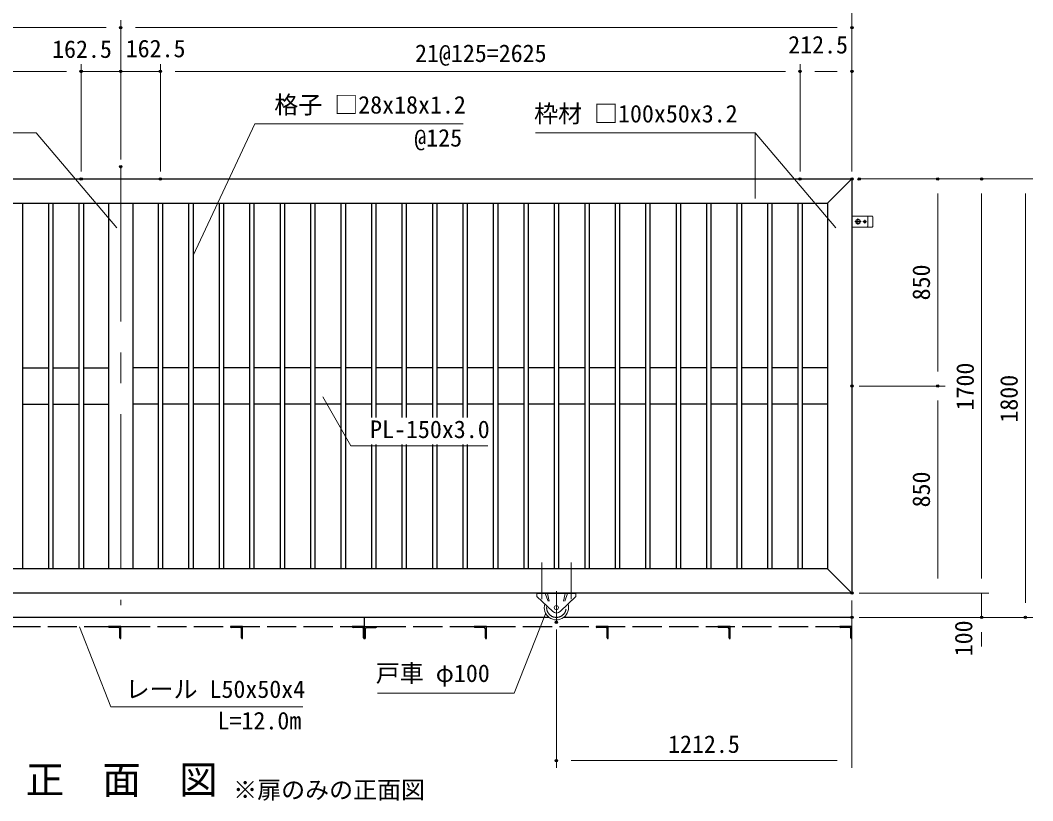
# Model space of a CAD drawing. Units: millimetres, scale not verified. Extents: x -6300 to 6300, y -4455 to 4455.
# Drawn here: x -2708 to 1447, y -1751 to 1454 of the extents above; entities that cross this region are included whole.
import ezdxf
from ezdxf.enums import TextEntityAlignment as Align

# ---------------------------------------------------------------- set-up
doc = ezdxf.new("R2010")
doc.units = ezdxf.units.MM
doc.header["$LTSCALE"] = 20
doc.header["$PDMODE"] = 32
doc.header["$PDSIZE"] = 10
for name, pattern in [('DASHED', [7.5, 6, -1.5]), ('USER1', [50.8, 31.75, -6.35, 6.35, -6.35]), ('USER2', [9.525, 6.35, -3.175])]:
    doc.linetypes.add(name, pattern=pattern)
for name, color, linetype, lineweight in [('0-0_D-TTL-TXT', 7, 'Continuous', 25), ('0-1_D-STR1', 1, 'Continuous', 25), ('0-2_D-BMK', 2, 'USER1', 13), ('0-3_D-STR4', 7, 'Continuous', 25), ('0-4_D-STR3', 3, 'Continuous', 13), ('0-5_D-STR5', 4, 'Continuous', 25), ('0-8_D-STR-DIM', 7, 'Continuous', 13), ('0-B_D-STR-TXT', 7, 'Continuous', 13)]:
    doc.layers.add(name, color=color, linetype=linetype, lineweight=lineweight)
doc.layers.add('0-A_Defpoints', color=8, linetype='Continuous')
doc.styles.add('ＭＳ ゴシック', font='')
doc.styles.get('ＭＳ ゴシック').set_extended_font_data('MS Gothic')

msp = doc.modelspace()

# ---------------------------------------------------------------- linework, layer by layer
at = {"layer": '0-1_D-STR1'}
for p, q in [((604.48, 702.24), (704.48, 802.24)), ((-2699.02, 702.24), (-2699.02, -797.76)), ((-2592.02, 702.24), (-2592.02, -797.76)), ((-2574.02, 702.24), (-2574.02, -797.76)), ((-2467.02, 702.24), (-2467.02, -797.76)), ((-2449.02, 702.24), (-2449.02, -797.76)), ((-2345.52, 702.24), (-2345.52, -797.76)), ((-2245.52, 702.24), (-2245.52, -797.76)), ((-2142.02, 702.24), (-2142.02, -797.76)), ((-2124.02, 702.24), (-2124.02, -797.76)), ((-2017.02, 702.24), (-2017.02, -797.76)), ((-1999.02, 702.24), (-1999.02, -797.76)), ((-1892.02, 702.24), (-1892.02, -797.76)), ((-1874.02, 702.24), (-1874.02, -797.76)), ((-1767.02, 702.24), (-1767.02, -797.76)), ((-1749.02, 702.24), (-1749.02, -797.76)), ((-1642.02, 702.24), (-1642.02, -797.76)), ((-1624.02, 702.24), (-1624.02, -797.76)), ((-1517.02, 702.24), (-1517.02, -797.76)), ((-1499.02, 702.24), (-1499.02, -797.76)), ((-1392.02, 702.24), (-1392.02, -797.76)), ((-1374.02, 702.24), (-1374.02, -797.76)), ((-1267.02, 702.24), (-1267.02, -176.45)), ((-1249.02, 702.24), (-1249.02, -176.45)), ((-1142.02, 702.24), (-1142.02, -176.45)), ((-1124.02, 702.24), (-1124.02, -176.45)), ((-1017.02, 702.24), (-1017.02, -176.45)), ((-999.02, 702.24), (-999.02, -176.45)), ((-892.02, 702.24), (-892.02, -176.45)), ((-874.02, 702.24), (-874.02, -176.45)), ((-767.02, 702.24), (-767.02, -797.76)), ((-749.02, 702.24), (-749.02, -797.76)), ((-642.02, 702.24), (-642.02, -797.76)), ((-624.02, 702.24), (-624.02, -797.76)), ((-517.02, 702.24), (-517.02, -797.76)), ((-499.02, 702.24), (-499.02, -797.76)), ((-392.02, 702.24), (-392.02, -797.76)), ((-374.02, 702.24), (-374.02, -797.76)), ((-267.02, 702.24), (-267.02, -797.76)), ((-249.02, 702.24), (-249.02, -797.76)), ((-142.02, 702.24), (-142.02, -797.76)), ((-124.02, 702.24), (-124.02, -797.76)), ((-17.02, 702.24), (-17.02, -797.76)), ((0.98, 702.24), (0.98, -797.76)), ((107.98, 702.24), (107.98, -797.76)), ((125.98, 702.24), (125.98, -797.76)), ((232.98, 702.24), (232.98, -797.76)), ((250.98, 702.24), (250.98, -797.76)), ((357.98, 702.24), (357.98, -797.76)), ((375.98, 702.24), (375.98, -797.76)), ((482.98, 702.24), (482.98, -797.76)), ((500.98, 702.24), (500.98, -797.76)), ((-2699.02, 27.24), (-2592.02, 27.24)), ((-2574.02, 27.24), (-2467.02, 27.24)), ((-2449.02, 27.24), (-2345.52, 27.24)), ((-2142.02, 27.24), (-2245.52, 27.24)), ((-2017.02, 27.24), (-2124.02, 27.24)), ((-1892.02, 27.24), (-1999.02, 27.24)), ((-1767.02, 27.24), (-1874.02, 27.24)), ((-1642.02, 27.24), (-1749.02, 27.24)), ((-1517.02, 27.24), (-1624.02, 27.24)), ((-1392.02, 27.24), (-1499.02, 27.24)), ((-1267.02, 27.24), (-1374.02, 27.24)), ((-1142.02, 27.24), (-1249.02, 27.24)), ((-1017.02, 27.24), (-1124.02, 27.24)), ((-892.02, 27.24), (-999.02, 27.24)), ((-767.02, 27.24), (-874.02, 27.24)), ((-642.02, 27.24), (-749.02, 27.24)), ((-517.02, 27.24), (-624.02, 27.24)), ((-392.02, 27.24), (-499.02, 27.24)), ((-267.02, 27.24), (-374.02, 27.24)), ((-142.02, 27.24), (-249.02, 27.24)), ((-17.02, 27.24), (-124.02, 27.24)), ((107.98, 27.24), (0.98, 27.24)), ((232.98, 27.24), (125.98, 27.24)), ((357.98, 27.24), (250.98, 27.24)), ((482.98, 27.24), (375.98, 27.24)), ((604.48, 27.24), (500.98, 27.24)), ((-2699.02, -122.76), (-2592.02, -122.76)), ((-2574.02, -122.76), (-2467.02, -122.76)), ((-2449.02, -122.76), (-2345.52, -122.76)), ((-2142.02, -122.76), (-2245.52, -122.76)), ((-2017.02, -122.76), (-2124.02, -122.76)), ((-1892.02, -122.76), (-1999.02, -122.76)), ((-1767.02, -122.76), (-1874.02, -122.76)), ((-1642.02, -122.76), (-1749.02, -122.76)), ((-1517.02, -122.76), (-1624.02, -122.76)), ((-1392.02, -122.76), (-1499.02, -122.76)), ((-1267.02, -122.76), (-1374.02, -122.76)), ((-1142.02, -122.76), (-1249.02, -122.76)), ((-1017.02, -122.76), (-1124.02, -122.76)), ((-892.02, -122.76), (-999.02, -122.76)), ((-767.02, -122.76), (-874.02, -122.76)), ((-642.02, -122.76), (-749.02, -122.76)), ((-517.02, -122.76), (-624.02, -122.76)), ((-392.02, -122.76), (-499.02, -122.76)), ((-267.02, -122.76), (-374.02, -122.76)), ((-142.02, -122.76), (-249.02, -122.76)), ((-17.02, -122.76), (-124.02, -122.76)), ((107.98, -122.76), (0.98, -122.76)), ((232.98, -122.76), (125.98, -122.76)), ((357.98, -122.76), (250.98, -122.76)), ((482.98, -122.76), (375.98, -122.76)), ((604.48, -122.76), (500.98, -122.76)), ((-1267.02, -287.81), (-1267.02, -797.76)), ((-1249.02, -287.81), (-1249.02, -797.76)), ((-1142.02, -287.81), (-1142.02, -797.76)), ((-1124.02, -287.81), (-1124.02, -797.76)), ((-1017.02, -287.81), (-1017.02, -797.76)), ((-999.02, -287.81), (-999.02, -797.76)), ((-892.02, -287.81), (-892.02, -797.76)), ((-874.02, -287.81), (-874.02, -797.76)), ((604.48, -797.76), (704.48, -897.76))]:
    msp.add_line(p, q, dxfattribs=at)
for points in [[(-5295.52, 802.24), (704.48, 802.24), (704.48, -897.76), (-5295.52, -897.76)], [(-5195.52, 702.24), (604.48, 702.24), (604.48, -797.76), (-5195.52, -797.76)]]:
    msp.add_lwpolyline(points, close=True, dxfattribs=at)
at = {"layer": '0-2_D-BMK'}
for p, q in [((-2295.52, 852.24), (-2295.52, -947.76)), ((716.98, 627.24), (741.98, 627.24)), ((716.98, 627.24), (741.98, 627.24)), ((729.48, 614.74), (729.48, 639.74)), ((729.48, 614.74), (729.48, 639.74)), ((749.98, 627.24), (764.98, 627.24)), ((749.98, 627.24), (764.98, 627.24)), ((757.48, 619.74), (757.48, 634.74)), ((757.48, 619.74), (757.48, 634.74)), ((-568.02, -772.76), (-568.02, -922.76)), ((-448.02, -772.76), (-448.02, -922.76)), ((-508.02, -1017.76), (-508.02, -889.76))]:
    msp.add_line(p, q, dxfattribs=at)
at = {"layer": '0-3_D-STR4'}
for p, q in [((-538.02, -997.76), (-4053.02, -997.76)), ((704.48, -997.76), (-478.02, -997.76))]:
    msp.add_line(p, q, dxfattribs=at)
at = {"layer": '0-4_D-STR3'}
for p, q in [((704.48, 604.74), (704.48, 649.74)), ((704.48, 649.74), (787.48, 649.74)), ((718.48, 649.74), (787.48, 649.74)), ((769.48, 607.74), (769.48, 646.74)), ((790.48, 646.74), (790.48, 607.74)), ((704.48, 604.74), (787.48, 604.74)), ((718.48, 604.74), (787.48, 604.74)), ((-588.02, -899.76), (-588.02, -911.76)), ((-588.02, -911.76), (-523.22, -973.67)), ((-554.02, -899.76), (-542.02, -931.76)), ((-544.02, -899.76), (-537.02, -931.76)), ((-472.02, -899.76), (-479.02, -931.76)), ((-462.02, -899.76), (-474.02, -931.76))]:
    msp.add_line(p, q, dxfattribs=at)
at = {"layer": '0-4_D-STR3', "color": 4}
for p, q in [((-428.02, -897.76), (-588.02, -897.76)), ((-588.02, -897.76), (-588.02, -899.76)), ((-428.02, -899.76), (-588.02, -899.76)), ((-428.02, -897.76), (-428.02, -899.76))]:
    msp.add_line(p, q, dxfattribs=at)
at = {"layer": '0-4_D-STR3'}
msp.add_lwpolyline([(-428.02, -899.76), (-428.02, -911.76), (-492.82, -973.67)], dxfattribs=at)
for centre, radius in [((729.48, 627.24), 10), ((729.48, 627.24), 8), ((757.48, 627.24), 5), ((757.48, 627.24), 5), ((-508.02, -957.76), 8.5)]:
    msp.add_circle(centre, radius, dxfattribs=at)
for centre, radius, start, end in [((766.48, 646.74), 3, 0, 90), ((787.48, 646.74), 3, 0, 90), ((766.48, 607.74), 3, 270, 0), ((787.48, 607.74), 3, 270, 0), ((-508.02, -957.76), 50, 162.4129, 17.5871), ((-508.02, -957.76), 22, 226.30902, 313.69098)]:
    msp.add_arc(centre, radius, start, end, dxfattribs=at)
at = {"layer": '0-4_D-STR3', "linetype": 'USER2'}
msp.add_arc((-508.02, -957.76), 40, 169.67603, 10.32397, dxfattribs=at)
at = {"layer": '0-5_D-STR5', "linetype": 'DASHED'}
for p, q in [((-5295.52, -1034.71), (704.48, -1034.71)), ((-1295.52, -1034.71), (-1295.52, -997.76))]:
    msp.add_line(p, q, dxfattribs=at)
at = {"layer": '0-5_D-STR5'}
for p, q in [((-2345.52, -1034.71), (-2345.52, -1035.71)), ((-2295.52, -1034.71), (-2345.52, -1034.71)), ((-2295.52, -1084.71), (-2295.52, -1034.71)), ((-1845.52, -1034.71), (-1845.52, -1035.71)), ((-1795.52, -1034.71), (-1845.52, -1034.71)), ((-1795.52, -1084.71), (-1795.52, -1034.71)), ((-1345.52, -1034.71), (-1345.52, -1035.71)), ((-1295.52, -1034.71), (-1345.52, -1034.71)), ((-1295.52, -1084.71), (-1295.52, -1034.71)), ((-1295.52, -1034.71), (-1245.52, -1034.71)), ((-1295.52, -1084.71), (-1295.52, -1034.71)), ((-1245.52, -1034.71), (-1245.52, -1035.71)), ((-845.52, -1034.71), (-845.52, -1035.71)), ((-795.52, -1034.71), (-845.52, -1034.71)), ((-795.52, -1084.71), (-795.52, -1034.71)), ((-345.52, -1034.71), (-345.52, -1035.71)), ((-295.52, -1034.71), (-345.52, -1034.71)), ((-295.52, -1084.71), (-295.52, -1034.71)), ((154.48, -1034.71), (154.48, -1035.71)), ((204.48, -1034.71), (154.48, -1034.71)), ((204.48, -1084.71), (204.48, -1034.71)), ((654.48, -1034.71), (654.48, -1035.71)), ((704.48, -1034.71), (654.48, -1034.71)), ((704.48, -1084.71), (704.48, -1034.71)), ((-2306.02, -1038.71), (-2342.52, -1038.71)), ((-2299.52, -1081.71), (-2299.52, -1045.21)), ((-1806.02, -1038.71), (-1842.52, -1038.71)), ((-1799.52, -1081.71), (-1799.52, -1045.21)), ((-1306.02, -1038.71), (-1342.52, -1038.71)), ((-1299.52, -1081.71), (-1299.52, -1045.21)), ((-1291.52, -1081.71), (-1291.52, -1045.21)), ((-1285.02, -1038.71), (-1248.52, -1038.71)), ((-806.02, -1038.71), (-842.52, -1038.71)), ((-799.52, -1081.71), (-799.52, -1045.21)), ((-306.02, -1038.71), (-342.52, -1038.71)), ((-299.52, -1081.71), (-299.52, -1045.21)), ((193.98, -1038.71), (157.48, -1038.71)), ((200.48, -1081.71), (200.48, -1045.21)), ((693.98, -1038.71), (657.48, -1038.71)), ((700.48, -1081.71), (700.48, -1045.21)), ((-2296.52, -1084.71), (-2295.52, -1084.71)), ((-1796.52, -1084.71), (-1795.52, -1084.71)), ((-1296.52, -1084.71), (-1295.52, -1084.71)), ((-1294.52, -1084.71), (-1295.52, -1084.71)), ((-796.52, -1084.71), (-795.52, -1084.71)), ((-296.52, -1084.71), (-295.52, -1084.71)), ((203.48, -1084.71), (204.48, -1084.71)), ((703.48, -1084.71), (704.48, -1084.71))]:
    msp.add_line(p, q, dxfattribs=at)
for centre, radius, start, end in [((-2342.52, -1035.71), 3, 180, 270), ((-1842.52, -1035.71), 3, 180, 270), ((-1342.52, -1035.71), 3, 180, 270), ((-1248.52, -1035.71), 3, 270, 0), ((-842.52, -1035.71), 3, 180, 270), ((-342.52, -1035.71), 3, 180, 270), ((157.48, -1035.71), 3, 180, 270), ((657.48, -1035.71), 3, 180, 270), ((-2306.02, -1045.21), 6.5, 0, 90), ((-1806.02, -1045.21), 6.5, 0, 90), ((-1306.02, -1045.21), 6.5, 0, 90), ((-1285.02, -1045.21), 6.5, 90, 180), ((-806.02, -1045.21), 6.5, 0, 90), ((-306.02, -1045.21), 6.5, 0, 90), ((193.98, -1045.21), 6.5, 0, 90), ((693.98, -1045.21), 6.5, 0, 90), ((-2296.52, -1081.71), 3, 180, 270), ((-1796.52, -1081.71), 3, 180, 270), ((-1296.52, -1081.71), 3, 180, 270), ((-1294.52, -1081.71), 3, 270, 0), ((-796.52, -1081.71), 3, 180, 270), ((-296.52, -1081.71), 3, 180, 270), ((203.48, -1081.71), 3, 180, 270), ((703.48, -1081.71), 3, 180, 270)]:
    msp.add_arc(centre, radius, start, end, dxfattribs=at)
at = {"layer": '0-8_D-STR-DIM'}
for p, q in [((704.48, 832.24), (704.48, 1633.61)), ((-5235.52, 1423.61), (-2355.52, 1423.61)), ((-2295.52, 882.24), (-2295.52, 1453.61)), ((-2295.52, 882.24), (-2295.52, 1453.61)), ((-2235.52, 1423.61), (644.48, 1423.61)), ((704.48, 832.24), (704.48, 1453.61)), ((-2458.02, 832.24), (-2458.02, 1273.61)), ((-2458.02, 832.24), (-2458.02, 1273.61)), ((-2295.52, 882.24), (-2295.52, 1273.61)), ((-2295.52, 882.24), (-2295.52, 1273.61)), ((-2133.02, 832.24), (-2133.02, 1273.61)), ((-2133.02, 832.24), (-2133.02, 1273.61)), ((491.98, 832.24), (491.98, 1273.61)), ((491.98, 832.24), (491.98, 1273.61)), ((704.48, 832.24), (704.48, 1273.61)), ((-5023.02, 1243.61), (-2518.02, 1243.61)), ((-2518.02, 1243.61), (-2578.02, 1243.61)), ((-2458.02, 1243.61), (-2295.52, 1243.61)), ((-2355.52, 1243.61), (-2415.52, 1243.61)), ((-2295.52, 1243.61), (-2133.02, 1243.61)), ((-2235.52, 1243.61), (-2175.52, 1243.61)), ((-2073.02, 1243.61), (-2013.02, 1243.61)), ((-2073.02, 1243.61), (431.98, 1243.61)), ((551.98, 1243.61), (644.48, 1243.61)), ((734.48, 802.24), (1086.6, 802.24)), ((764.48, 802.24), (1266.6, 802.24)), ((764.48, 802.24), (1446.6, 802.24)), ((1056.6, 12.24), (1056.6, 742.24)), ((1236.6, -837.76), (1236.6, 742.24)), ((1416.6, 742.24), (1416.6, -937.76)), ((734.48, -47.76), (1086.6, -47.76)), ((734.48, -47.76), (1086.6, -47.76)), ((1056.6, -837.76), (1056.6, -107.76)), ((1236.6, -837.76), (1236.6, -777.76)), ((734.48, -897.76), (1086.6, -897.76)), ((734.48, -897.76), (1266.6, -897.76)), ((734.48, -897.76), (1266.6, -897.76)), ((1236.6, -897.76), (1236.6, -997.76)), ((704.48, -927.76), (704.48, -1615.81)), ((734.48, -997.76), (1266.6, -997.76)), ((734.48, -997.76), (1446.6, -997.76)), ((-508.02, -1047.76), (-508.02, -1615.81)), ((1236.6, -1057.76), (1236.6, -1117.76)), ((644.48, -1585.81), (-448.02, -1585.81))]:
    msp.add_line(p, q, dxfattribs=at)
at = {"layer": '0-A_Defpoints'}
for p in [(-2295.52, 1423.61), (704.48, 1423.61), (-2458.02, 1243.61), (-2295.52, 1243.61), (-2133.02, 1243.61), (491.98, 1243.61), (704.48, 1243.61), (-2295.52, 852.24), (-2458.02, 802.24), (-2133.02, 802.24), (491.98, 802.24), (704.48, 802.24), (704.48, 802.24), (734.48, 802.24), (1056.6, 802.24), (1236.6, 802.24), (704.48, -47.76), (1056.6, -47.76), (704.48, -897.76), (704.48, -897.76), (704.48, -997.76), (1236.6, -997.76), (1416.6, -997.76), (-508.02, -1017.76), (-508.02, -1585.81)]:
    msp.add_point(p, dxfattribs=at)
at = {"layer": '0-B_D-STR-TXT'}
msp.add_line((307.66, 991.82), (307.66, 722.34), dxfattribs=at)
for points in [[(-891.14, 1028.49), (-1745.69, 1028.49), (-1998.17, 487.61)], [(-3544.87, 991.82), (-2642.34, 991.82), (-2311.89, 601.6)], [(-594.11, 991.82), (307.66, 991.82), (638.11, 601.6)], [(-788.99, -293.25), (-1351.16, -293.25), (-1467.09, -92.46)], [(-1241.45, -1308.76), (-681.56, -1308.76), (-553.05, -982.82)], [(-1548.21, -1364.25), (-2335.76, -1364.25), (-2464.97, -1036.57)]]:
    msp.add_lwpolyline(points, dxfattribs=at)

# ---------------------------------------------------------------- texts
at = {"layer": '0-0_D-TTL-TXT', "style": 'ＭＳ ゴシック'}
for s, height, p in [('正\u3000面\u3000図', 115.4, (-2685.37, -1756.63)), ('※扉のみの正面図', 72.14, (-1834.35, -1763.32))]:
    msp.add_text(s, height=height, dxfattribs=at).set_placement(p, align=Align.BOTTOM_LEFT)
at = {"layer": '0-8_D-STR-DIM', "style": 'ＭＳ ゴシック'}
for s, p in [('162.5', (-2275.29, 1280.12)), ('212.5', (443.13, 1295.73)), ('162.5', (-2577.43, 1277.66)), ('21@125=2625', (-1088.04, 1260.76)), ('1212.5', (-49.89, -1575.69))]:
    msp.add_text(s, height=72.14, dxfattribs=at).set_placement(p, align=Align.BOTTOM_LEFT)
for s, p in [('850', (1046.47, 303.92)), ('1700', (1226.47, -148.11)), ('1800', (1406.47, -198.11)), ('850', (1046.47, -546.08)), ('100', (1220.29, -1157.43))]:
    msp.add_text(s, height=72.14, rotation=90, dxfattribs=at).set_placement(p, align=Align.BOTTOM_LEFT)
at = {"layer": '0-B_D-STR-TXT', "style": 'ＭＳ ゴシック'}
for s, p in [('格子 □28x18x1.2', (-1665.5, 1049.08)), ('枠材 □100x50x3.2', (-599.44, 1012.61)), ('@125', (-1091.24, 913.52)), ('PL-150x3.0', (-1272.49, -283.13)), ('戸車 φ100', (-1249.07, -1284.55)), ('レール L50x50x4', (-2275.75, -1349.94)), ('L=12.0m', (-1898.45, -1479.22))]:
    msp.add_text(s, height=72.14, dxfattribs=at).set_placement(p, align=Align.BOTTOM_LEFT)

doc.saveas('drawing.dxf')
